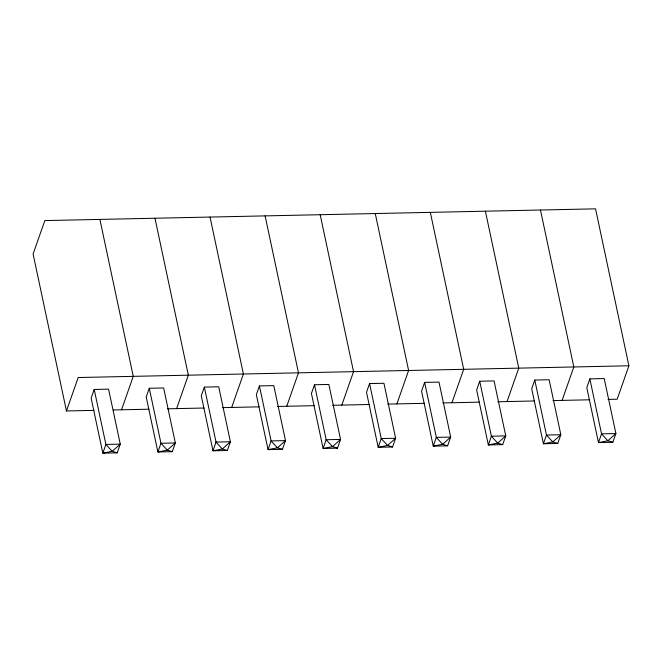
<?xml version="1.0" encoding="UTF-8"?>
<svg xmlns="http://www.w3.org/2000/svg" width="662" height="662" viewBox="0 0 662 662"><rect width="100%" height="100%" fill="white"/><g stroke="black" fill="none" stroke-linecap="round" stroke-linejoin="round"><path stroke-width="0.99" d="M66.457 410.961L78.19 377.53L628.9 365.788L595.543 208.844L44.826 220.587L33.1 254.018L66.457 410.961L93.996 410.374M94.203 389.455L91.141 398.176L102.833 453.156L117.199 452.849L120.261 444.128L108.576 389.148L94.203 389.455L105.887 444.434L112.201 451.327L117.199 452.849M121.535 409.786L133.261 376.355L99.896 219.412M149.273 388.28L146.211 397.001L157.904 451.981L172.269 451.674L175.331 442.952L163.646 387.973L149.273 388.28L160.965 443.259L167.279 450.152L172.269 451.674M176.605 408.611L188.331 375.18L154.966 218.237M204.343 387.105L201.289 395.826L212.974 450.805L227.347 450.499L230.401 441.777L218.717 386.798L204.343 387.105L216.035 442.084L222.349 448.977L227.347 450.499M231.675 407.436L243.401 374.005L210.044 217.062M259.421 385.929L256.36 394.651L268.044 449.63L282.417 449.324L285.479 440.602L273.787 385.623L259.421 385.929L271.106 440.909L277.419 447.81L282.417 449.324M286.745 406.261L298.471 372.838L265.114 215.886M314.491 384.754L311.43 393.476L323.114 448.464L337.488 448.157L340.549 439.427L328.857 384.448L314.491 384.754L326.176 439.733L332.49 446.635L337.488 448.157M341.815 405.086L353.541 371.663L320.185 214.711M369.562 383.579L366.5 392.301L378.184 447.289L392.558 446.982L395.619 438.252L383.935 383.273L369.562 383.579L381.246 438.558L387.56 445.46L392.558 446.982M396.886 403.911L408.611 370.488L375.255 213.536M424.632 382.404L421.57 391.126L433.254 446.114L447.628 445.807L450.69 437.077L439.005 382.098L424.632 382.404L436.316 437.383L442.63 444.285L447.628 445.807M451.956 402.736L463.69 369.313L430.325 212.37M479.702 381.229L476.64 389.951L488.333 444.938L502.698 444.632L505.76 435.902L494.075 380.923L479.702 381.229L491.386 436.217L497.7 443.11L502.698 444.632M507.034 401.561L518.76 368.138L485.395 211.195M534.772 380.054L531.71 388.776L543.403 443.763L557.768 443.457L560.83 434.735L549.146 379.748L534.772 380.054L546.464 435.042L552.778 441.935L557.768 443.457M562.104 400.386L573.83 366.963L540.465 210.02M589.842 378.879L586.789 387.601L598.473 442.588L612.846 442.282L615.9 433.56L604.216 378.573L589.842 378.879L601.535 433.867L607.848 440.76L612.846 442.282M628.9 365.788L617.174 399.211L607.997 399.409M113.376 409.96L149.066 409.199M167.42 408.81L204.136 408.024M222.498 407.635L259.206 406.849M277.568 406.46L314.285 405.674M332.638 405.285L369.355 404.499M387.709 404.11L424.425 403.323M442.779 402.935L479.495 402.148M497.849 401.76L534.565 400.973M552.919 400.584L589.635 399.798M105.887 444.434L102.833 453.156L112.201 451.327L120.261 444.128L105.887 444.434M160.965 443.259L157.904 451.981L167.279 450.152L175.331 442.952L160.965 443.259M216.035 442.084L212.974 450.805L222.349 448.977L230.401 441.777L216.035 442.084M271.106 440.909L268.044 449.63L277.419 447.81L285.479 440.602L271.106 440.909M326.176 439.733L323.114 448.464L332.49 446.635L340.549 439.427L326.176 439.733M381.246 438.558L378.184 447.289L387.56 445.46L395.619 438.252L381.246 438.558M436.316 437.383L433.254 446.114L442.63 444.285L450.69 437.077L436.316 437.383M491.386 436.217L488.333 444.938L497.7 443.11L505.76 435.902L491.386 436.217M546.464 435.042L543.403 443.763L552.778 441.935L560.83 434.735L546.464 435.042M601.535 433.867L598.473 442.588L607.848 440.76L615.9 433.56L601.535 433.867"/></g></svg>
